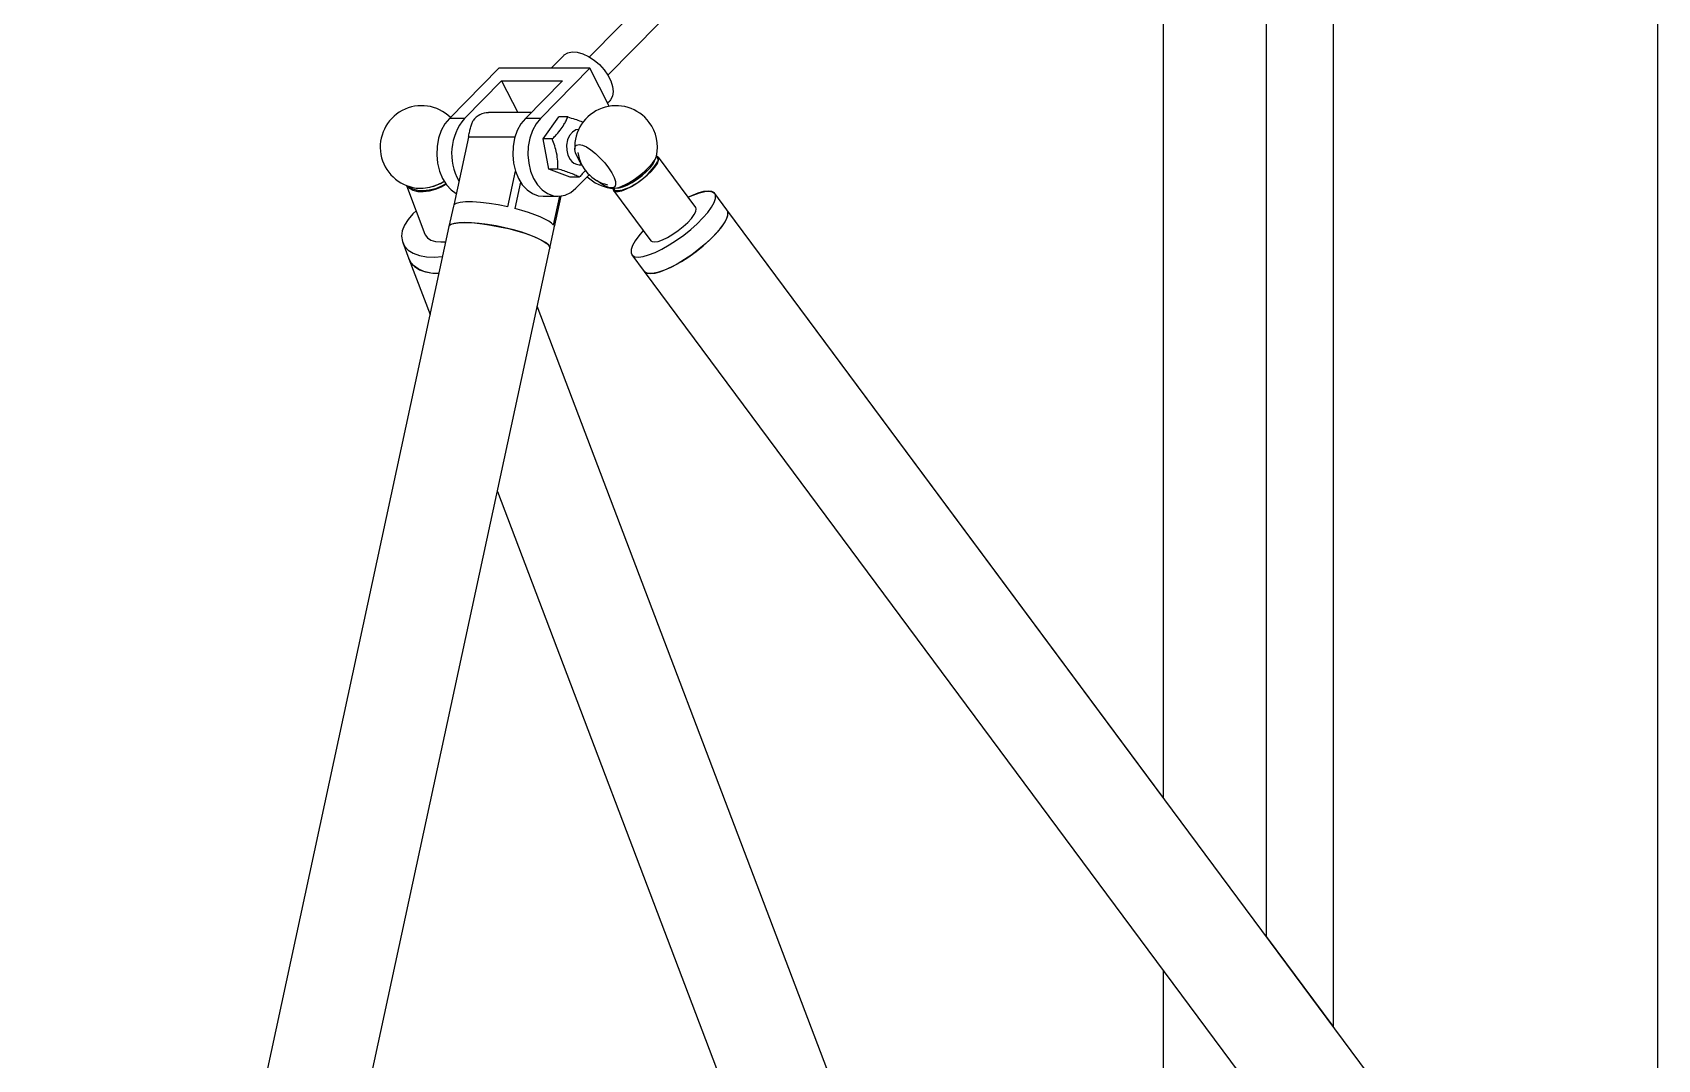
# Model space of a CAD drawing. Header units: millimetres. Extents: x 15 to 1184, y 5 to 836.
# Drawn here: x 140.9 to 216.5, y 637.1 to 684.9 of the extents above; entities that cross this region are included whole.
import ezdxf

# ---------------------------------------------------------------- set-up
doc = ezdxf.new("R2010")
doc.units = ezdxf.units.MM

msp = doc.modelspace()

# ---------------------------------------------------------------- linework, layer by layer
at = {"color": 7, "linetype": 'Continuous', "lineweight": 25}
for p, q in [((201.437, 704.365), (201.437, 638.682)), ((193.537, 703.365), (193.537, 649.322)), ((198.337, 642.857), (198.337, 703.365)), ((216.537, 703.365), (216.537, 616.498)), ((173.914, 690.984), (166.828, 683.792)), ((167.683, 682.949), (174.769, 690.142)), ((165.633, 683.861), (165.048, 683.267)), ((160.309, 680.934), (162.607, 683.267)), ((166.849, 683.267), (162.607, 683.267)), ((166.849, 683.267), (164.551, 680.934)), ((167.746, 681.499), (166.849, 683.267)), ((161.016, 680.934), (162.739, 682.684)), ((162.739, 682.684), (165.568, 682.684)), ((162.739, 682.684), (163.492, 681.201)), ((163.844, 680.934), (165.568, 682.684)), ((167.668, 681.652), (167.77, 681.755)), ((161.016, 680.934), (160.309, 680.934)), ((164.107, 681.201), (162.128, 681.201)), ((164.551, 680.934), (163.844, 680.934)), ((164.673, 679.976), (165.398, 681.002)), ((165.822, 681.002), (165.398, 681.002)), ((161.195, 680.068), (160.51, 676.891)), ((164.938, 678.576), (164.673, 679.976)), ((165.097, 679.976), (164.673, 679.976)), ((163.023, 676.815), (163.382, 678.479)), ((165.362, 678.576), (164.938, 678.576)), ((165.929, 678.2), (164.938, 678.576)), ((166.343, 678.776), (166.467, 678.776)), ((171.423, 677.262), (170.035, 679.132)), ((171.774, 676.79), (170.035, 679.132)), ((158.306, 677.812), (159.164, 675.553)), ((163.622, 677.964), (163.358, 676.736)), ((166.353, 678.2), (165.929, 678.2)), ((166.201, 677.685), (166.815, 678.308)), ((164.669, 677.31), (165.376, 677.31)), ((165.152, 675.962), (165.443, 677.312)), ((165.497, 677.317), (165.188, 675.882)), ((167.947, 677.582), (169.686, 675.24)), ((173.227, 676.677), (172.657, 677.445)), ((173.227, 676.677), (172.657, 677.445)), ((160.495, 676.855), (160.288, 675.898)), ((215.419, 619.85), (173.227, 676.677)), ((193.537, 649.323), (173.227, 676.677)), ((160.288, 675.898), (140.906, 585.983)), ((164.981, 674.887), (165.187, 675.843)), ((165.187, 675.843), (165.188, 675.882)), ((145.598, 584.972), (164.981, 674.887)), ((158.136, 675.162), (158.428, 674.394)), ((158.428, 674.394), (158.428, 674.394)), ((158.428, 674.394), (159.408, 671.814)), ((168.803, 674.584), (169.373, 673.816)), ((169.373, 673.816), (211.565, 616.988)), ((184.512, 619.272), (164.4, 672.192)), ((162.541, 663.57), (180.025, 617.566)), ((201.437, 638.682), (198.337, 642.858)), ((193.537, 641.27), (193.537, 613.165))]:
    msp.add_line(p, q, dxfattribs=at)
at = {"color": 8, "linetype": 'Continuous', "lineweight": 25}
msp.add_line((163.36, 680.068), (161.195, 680.068), dxfattribs=at)
at = {"color": 7, "linetype": 'Continuous', "lineweight": 25, "flags": 128}
for points in [[(165.633, 683.861), (165.658, 683.885), (165.822, 683.982), (166.026, 684.025), (166.263, 684.011), (166.519, 683.94), (166.785, 683.817), (167.046, 683.646), (167.291, 683.436), (167.509, 683.197), (167.689, 682.94), (167.823, 682.676), (167.904, 682.419), (167.929, 682.18), (167.897, 681.97), (167.809, 681.799), (167.77, 681.755)], [(160.309, 680.934), (160.1, 680.676), (159.932, 680.364), (159.809, 680.013), (159.738, 679.634), (159.72, 679.243), (159.756, 678.854), (159.846, 678.483), (159.984, 678.143), (160.167, 677.849), (160.387, 677.61), (160.63, 677.441)], [(163.844, 680.934), (163.636, 680.676), (163.467, 680.364), (163.345, 680.013), (163.273, 679.634), (163.255, 679.243), (163.292, 678.854), (163.381, 678.483), (163.52, 678.143), (163.703, 677.849), (163.923, 677.61), (164.172, 677.437), (164.439, 677.336), (164.669, 677.31)], [(164.551, 680.934), (164.343, 680.676), (164.174, 680.364), (164.052, 680.013), (163.98, 679.634), (163.963, 679.243), (163.999, 678.854), (164.088, 678.483), (164.227, 678.143), (164.41, 677.849), (164.63, 677.61), (164.879, 677.437), (165.147, 677.336), (165.423, 677.311), (165.698, 677.362), (165.961, 677.488), (166.201, 677.685)], [(166.328, 680.425), (166.192, 680.398), (166.033, 680.299), (165.901, 680.139), (165.808, 679.931), (165.763, 679.693), (165.77, 679.448), (165.827, 679.216), (165.93, 679.018)], [(166.445, 678.821), (166.393, 678.9), (166.264, 679.124), (166.18, 679.326), (166.145, 679.494), (166.162, 679.62), (166.229, 679.696), (166.343, 679.719)], [(166.343, 679.719), (166.497, 679.687), (166.684, 679.603), (166.893, 679.469), (167.113, 679.295), (167.332, 679.089), (167.538, 678.862), (167.72, 678.626), (167.869, 678.395), (167.976, 678.181), (168.036, 677.994), (168.045, 677.846), (168.003, 677.745), (167.912, 677.695), (167.777, 677.699), (167.605, 677.758), (167.406, 677.867), (167.19, 678.022), (167.16, 678.046)], [(167.923, 677.681), (168.013, 677.684), (168.194, 677.725), (168.412, 677.81), (168.654, 677.934), (168.906, 678.09), (169.157, 678.269), (169.391, 678.463), (169.597, 678.661), (169.764, 678.852), (169.881, 679.025), (169.944, 679.172), (169.947, 679.184)], [(167.924, 677.681), (167.923, 677.672), (167.948, 677.581), (168.029, 677.533), (168.161, 677.528), (168.339, 677.568), (168.552, 677.651), (168.788, 677.772), (169.035, 677.925), (169.28, 678.1), (169.509, 678.29), (169.711, 678.483), (169.873, 678.67), (169.988, 678.839), (170.049, 678.983), (170.053, 679.093), (170, 679.163), (169.946, 679.183)], [(169.946, 679.183), (169.967, 679.178), (170.035, 679.132)], [(158.32, 677.806), (158.43, 677.692), (158.608, 677.594), (158.835, 677.538), (159.096, 677.526), (159.379, 677.558), (159.667, 677.634)], [(159.667, 677.634), (159.946, 677.749), (160.155, 677.866)], [(163.023, 676.815), (162.585, 676.904), (162.156, 676.974), (161.75, 677.021), (161.383, 677.046), (161.066, 677.046), (160.811, 677.021), (160.627, 676.974), (160.52, 676.904), (160.495, 676.855)], [(169.335, 675.713), (169.126, 675.471), (168.952, 675.229), (168.831, 675.012), (168.768, 674.825), (168.764, 674.674), (168.82, 674.564), (168.935, 674.498), (169.103, 674.478), (169.322, 674.504), (169.583, 674.577), (169.879, 674.693), (170.2, 674.85), (170.538, 675.042), (170.882, 675.263), (171.221, 675.507), (171.545, 675.767), (171.844, 676.034), (172.11, 676.301), (172.333, 676.559), (172.508, 676.8), (172.629, 677.018), (172.692, 677.205), (172.696, 677.356), (172.64, 677.466), (172.525, 677.532), (172.357, 677.552), (172.138, 677.525), (171.877, 677.452), (171.581, 677.336), (171.423, 677.262)], [(171.423, 677.262), (171.657, 677.369), (171.945, 677.474), (172.196, 677.536), (172.403, 677.551), (172.559, 677.52), (172.657, 677.445)], [(158.755, 676.628), (158.614, 676.497), (158.386, 676.236), (158.219, 675.968), (158.117, 675.702), (158.084, 675.446), (158.121, 675.206), (158.226, 674.992), (158.397, 674.808), (158.628, 674.661), (158.912, 674.555), (159.241, 674.493), (159.604, 674.478), (159.989, 674.509)], [(165.152, 675.962), (165.067, 676.051), (164.934, 676.147), (164.757, 676.247), (164.538, 676.349), (164.283, 676.451), (163.997, 676.551), (163.686, 676.646), (163.358, 676.736)], [(169.373, 673.816), (169.391, 673.796), (169.505, 673.73), (169.674, 673.71), (169.892, 673.736), (170.153, 673.809), (170.449, 673.925), (170.77, 674.082), (171.108, 674.274), (171.452, 674.495), (171.791, 674.739), (172.115, 674.999), (172.415, 675.266), (172.68, 675.533), (172.904, 675.791), (173.078, 676.032), (173.199, 676.25), (173.262, 676.437), (173.266, 676.588), (173.227, 676.677)], [(173.232, 676.33), (173.134, 676.124), (172.981, 675.891), (172.776, 675.639), (172.527, 675.375), (172.24, 675.107), (171.925, 674.843), (171.591, 674.592), (171.248, 674.36), (170.906, 674.156), (170.577, 673.984), (170.269, 673.851), (169.993, 673.76), (169.757, 673.715), (169.567, 673.716), (169.43, 673.763), (169.373, 673.816)], [(169.686, 675.24), (169.742, 675.198), (169.863, 675.183), (170.03, 675.212), (170.235, 675.284), (170.467, 675.396), (170.712, 675.542), (170.959, 675.712), (171.193, 675.899), (171.403, 676.093), (171.576, 676.282), (171.703, 676.456), (171.779, 676.607), (171.797, 676.726), (171.774, 676.79)], [(159.164, 675.553), (159.178, 675.521), (159.284, 675.38), (159.449, 675.273), (159.664, 675.206), (159.918, 675.182), (160.137, 675.195)], [(164.981, 674.887), (164.978, 674.942), (164.916, 675.042), (164.784, 675.153), (164.588, 675.271), (164.332, 675.392), (164.024, 675.514), (163.674, 675.632), (163.293, 675.742), (162.891, 675.842), (162.482, 675.928), (162.077, 675.998), (161.69, 676.05), (161.331, 676.081), (161.011, 676.092), (160.741, 676.081), (160.529, 676.05), (160.38, 675.998), (160.3, 675.928), (160.288, 675.898)], [(160.288, 675.898), (160.324, 675.959), (160.432, 676.021), (160.607, 676.065), (160.844, 676.088), (161.135, 676.09), (161.471, 676.071), (161.843, 676.031), (162.239, 675.972), (162.647, 675.895), (163.055, 675.803), (163.45, 675.699), (163.82, 675.585), (164.154, 675.465), (164.442, 675.343), (164.675, 675.223)], [(164.675, 675.223), (164.846, 675.107), (164.949, 675.001), (164.983, 674.906), (164.981, 674.887)], [(159.817, 673.709), (159.793, 673.71), (159.438, 673.738), (159.121, 673.812), (158.85, 673.93), (158.635, 674.087), (158.482, 674.28), (158.428, 674.394)], [(158.428, 674.394), (158.518, 674.224), (158.689, 674.04), (158.92, 673.893), (159.204, 673.787), (159.533, 673.726), (159.817, 673.71)]]:
    msp.add_lwpolyline(points, dxfattribs=at)
at = {"color": 8, "linetype": 'Continuous', "lineweight": 25, "flags": 128}
for points in [[(168.104, 677.7), (168.206, 677.701), (168.378, 677.743), (168.586, 677.828), (168.815, 677.952), (169.052, 678.105), (169.281, 678.28), (169.489, 678.464), (169.662, 678.646), (169.789, 678.814), (169.862, 678.959), (169.876, 679.016)], [(169.936, 679.144), (169.964, 679.13), (170.014, 679.057), (170.005, 678.944), (169.991, 678.906)], [(159.66, 677.662), (159.372, 677.587), (159.091, 677.557), (158.833, 677.574), (158.613, 677.636), (158.443, 677.74), (158.407, 677.775)], [(159.605, 677.792), (159.89, 677.91), (160.054, 677.999)], [(160.137, 677.89), (159.939, 677.777), (159.66, 677.662)], [(168.282, 677.576), (168.28, 677.576), (168.124, 677.557), (168.017, 677.584), (167.967, 677.657), (167.964, 677.681)]]:
    msp.add_lwpolyline(points, dxfattribs=at)
at = {"color": 7, "linetype": 'Continuous', "lineweight": 25}
for centre, radius, start, end in [((159.016, 679.601), 1.925, 45.87727, 262.47938), ((168.067, 679.601), 1.925, 36.59196, 183.09162), ((162.947, 679.296), 2.533, 139.68787, 210.05639), ((162.159, 680.249), 0.952, 91.88538, 141.3919), ((168.067, 679.601), 1.925, 347.4743, 36.59196), ((168.067, 679.601), 1.8, 188.17765, 257.23848), ((166.364, 679.285), 0.509, 211.62294, 267.65467), ((167.386, 680.49), 3.049, 287.07838, 328.69916), ((166.907, 681.164), 3.676, 293.38753, 319.64256), ((158.964, 679.599), 1.917, 264.0101, 289.51537), ((168.067, 679.601), 1.925, 225.87727, 262.32451), ((168.067, 679.601), 1.925, 262.32451, 265.70962), ((172.927, 676.499), 0.349, 330.93624, 30.70259)]:
    msp.add_arc(centre, radius, start, end, dxfattribs=at)
at = {"color": 8, "linetype": 'Continuous', "lineweight": 25}
msp.add_arc((158.989, 679.673), 1.982, 283.04631, 301.26123, dxfattribs=at)
at = {"color": 7, "linetype": 'Continuous', "lineweight": 25}
for points, knots in [([(161.195, 680.068), (161.211, 680.14), (161.243, 680.288), (161.294, 680.493), (161.349, 680.684), (161.393, 680.79), (161.415, 680.843)], [0, 0, 0, 0, 0.2355416, 0.4796518, 0.7364767, 1, 1, 1, 1]), ([(165.097, 679.976), (165.145, 680.026), (165.275, 680.158), (165.467, 680.382), (165.629, 680.617), (165.744, 680.825), (165.796, 680.943), (165.822, 681.002)], [0, 0, 0, 0, 0.147561, 0.395322, 0.649197, 0.823809, 1, 1, 1, 1]), ([(165.822, 681.002), (165.93, 680.969), (166.15, 680.903), (166.393, 680.819), (166.509, 680.768), (166.546, 680.752)], [0, 0, 0, 0, 0.399201, 0.807059, 1, 1, 1, 1]), ([(165.362, 678.576), (165.362, 678.697), (165.362, 678.943), (165.31, 679.307), (165.219, 679.655), (165.138, 679.869), (165.097, 679.976)], [0, 0, 0, 0, 0.264602, 0.534941, 0.76534, 1, 1, 1, 1]), ([(166.353, 678.2), (166.29, 678.233), (166.162, 678.299), (165.922, 678.396), (165.651, 678.49), (165.459, 678.547), (165.362, 678.576)], [0, 0, 0, 0, 0.264602, 0.534941, 0.76534, 1, 1, 1, 1]), ([(166.665, 678.547), (166.61, 678.481), (166.514, 678.363), (166.401, 678.25), (166.353, 678.2)], [0, 0, 0, 0, 0.565638, 1, 1, 1, 1]), ([(159.583, 677.786), (159.597, 677.79), (159.662, 677.807), (159.724, 677.836), (159.772, 677.859)], [0, 0, 0, 0, 0.21601, 1, 1, 1, 1]), ([(159.772, 677.859), (159.814, 677.875), (159.916, 677.915), (160.006, 677.972), (160.059, 678.006)], [0, 0, 0, 0, 0.4079336, 1, 1, 1, 1])]:
    msp.add_open_spline(points, degree=3, knots=knots, dxfattribs=at)

doc.saveas('drawing.dxf')
